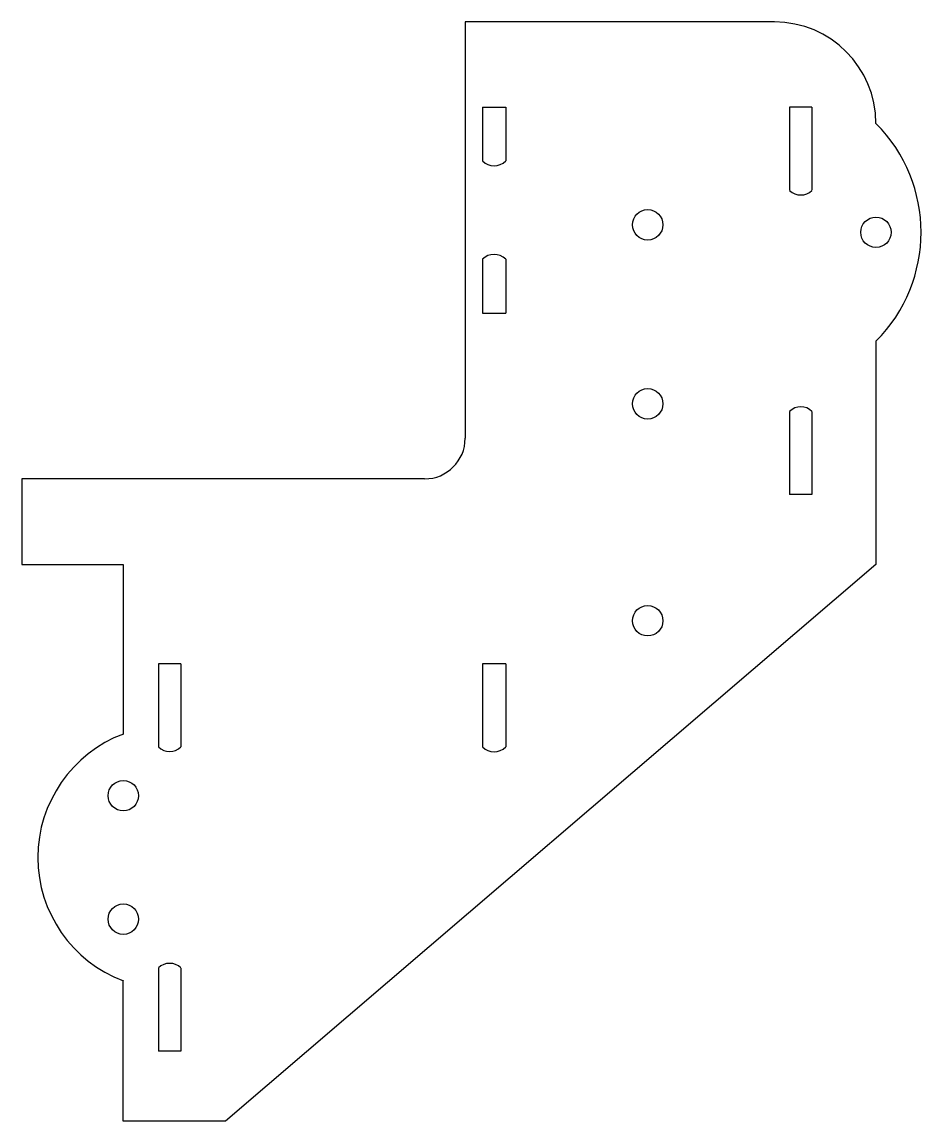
# Model space of a CAD drawing. Header units: millimetres. Extents: x -68 to 20, y -91 to 17.
import ezdxf

# ---------------------------------------------------------------- set-up
doc = ezdxf.new("R2010")
doc.units = ezdxf.units.MM

msp = doc.modelspace()

# ---------------------------------------------------------------- linework, layer by layer
at = {"color": 7, "linetype": 'Continuous', "lineweight": 25}
for p, q in [((5.84, 17.35), (-24.67, 17.35)), ((-24.67, 17.35), (-24.67, -23.7)), ((-22.97, 8.95), (-22.97, 3.65)), ((-22.97, 8.95), (-20.67, 8.95)), ((-20.67, 8.95), (-20.67, 3.65)), ((7.33, 8.95), (7.33, 0.75)), ((9.53, 8.95), (7.33, 8.95)), ((9.53, 8.95), (9.53, 0.75)), ((-22.97, -6.05), (-22.97, -11.35)), ((-20.67, -6.05), (-20.67, -11.35)), ((-22.97, -11.35), (-20.67, -11.35)), ((15.84, -14.13), (15.84, -36.15)), ((7.33, -21.05), (7.33, -29.25)), ((9.53, -21.05), (9.53, -29.25)), ((-28.67, -27.7), (-68.39, -27.7)), ((-68.39, -27.7), (-68.39, -36.15)), ((9.53, -29.25), (7.33, -29.25)), ((-68.39, -36.15), (-58.39, -36.15)), ((-58.39, -36.15), (-58.39, -52.85)), ((15.84, -36.15), (-48.32, -91.02)), ((-54.92, -45.93), (-54.92, -54.13)), ((-52.72, -45.93), (-54.92, -45.93)), ((-52.72, -45.93), (-52.72, -54.13)), ((-22.97, -45.93), (-22.97, -54.13)), ((-20.67, -45.93), (-22.97, -45.93)), ((-20.67, -45.93), (-20.67, -54.13)), ((-54.92, -75.93), (-54.92, -84.13)), ((-52.72, -75.93), (-52.72, -84.13)), ((-58.39, -91.02), (-58.39, -77.2)), ((-52.72, -84.13), (-54.92, -84.13)), ((-48.32, -91.02), (-58.39, -91.02))]:
    msp.add_line(p, q, dxfattribs=at)
for centre in [(-6.67, -2.65), (15.84, -3.39), (-6.67, -20.3), (-6.67, -41.69), (-58.39, -58.94), (-58.39, -71.11)]:
    msp.add_circle(centre, 1.5, dxfattribs=at)
for centre, radius, start, end in [((5.84, 7.35), 10, 0, 90), ((5.1, -3.39), 15.19, 315, 45), ((-21.82, 4.8), 1.63, 225, 315), ((8.43, 1.85), 1.56, 225, 315), ((-21.82, -7.2), 1.63, 45, 135), ((8.43, -22.15), 1.56, 45, 135), ((-28.67, -23.7), 4, 270, 0), ((-53.82, -65.03), 13, 110.5743, 249.4257), ((-53.82, -53.03), 1.56, 225, 315), ((-21.82, -52.98), 1.63, 225, 315), ((-53.82, -77.03), 1.56, 45, 135)]:
    msp.add_arc(centre, radius, start, end, dxfattribs=at)

doc.saveas('drawing.dxf')
